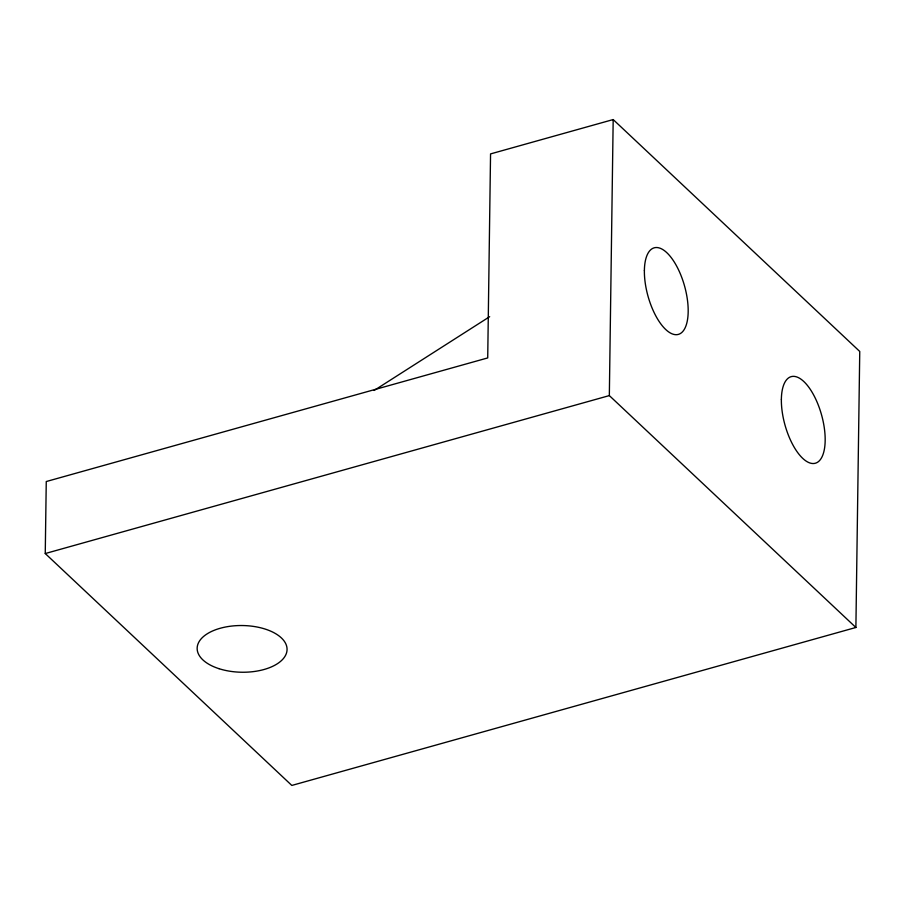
<?xml version="1.0" encoding="UTF-8"?>
<svg xmlns="http://www.w3.org/2000/svg" width="905" height="905" viewBox="0 0 905 905"><rect width="100%" height="100%" fill="white"/><g stroke="black" fill="none" stroke-linecap="round" stroke-linejoin="round"><path stroke-width="1.36" d="M45.25 553.543L46.257 481.539L487.716 357.928L490.555 153.907L613.183 119.562L859.75 351.457L855.892 627.482L291.817 785.438L45.25 553.543L609.337 395.598L855.892 627.482M609.337 395.598L613.183 119.562M374.15 390.451L489.673 316.682M219.078 668.705A44.945 23.349 0.8 0 0 287.055 649.677A44.945 23.349 0.8 0 0 220.186 628.274A44.945 23.349 0.8 0 0 219.078 668.705M781.366 399.32A44.945 18.971 74.4 0 0 813.776 463.507A44.945 18.971 74.4 0 0 814.704 396.99A44.945 18.971 74.4 0 0 781.366 399.32M644.383 270.493A44.945 18.971 74.4 0 0 676.793 334.669A44.945 18.971 74.4 0 0 677.721 268.163A44.945 18.971 74.4 0 0 644.383 270.493"/></g></svg>
